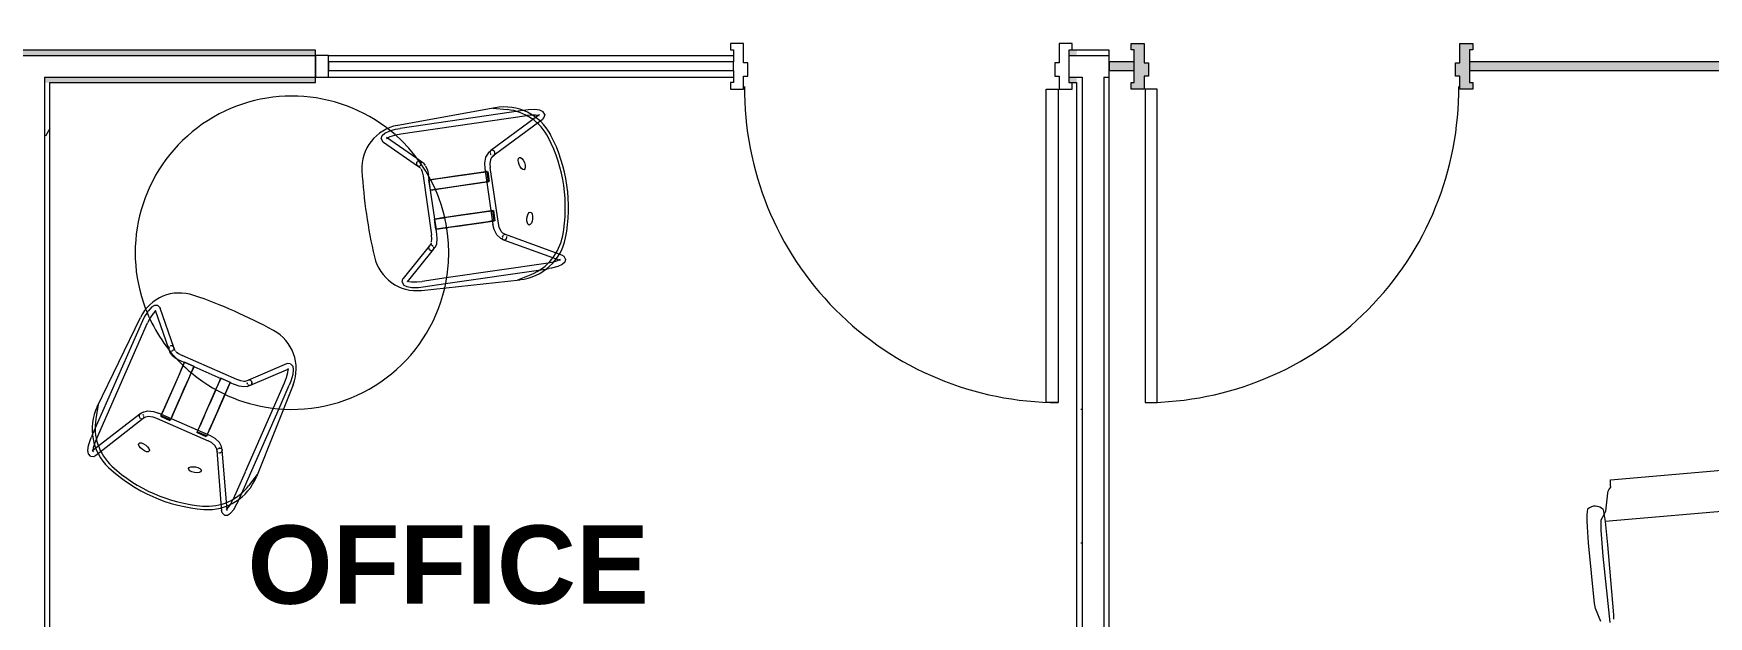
# Model space of a CAD drawing. Header units: inches. Extents: x 6664 to 8129, y 209 to 1287.
# Drawn here: x 7536.7 to 7729, y 337.1 to 404.1 of the extents above; entities that cross this region are included whole.
import ezdxf

# ---------------------------------------------------------------- set-up
doc = ezdxf.new("R2010")
doc.units = ezdxf.units.IN
doc.header["$MEASUREMENT"] = 0
for name, color, linetype, lineweight in [('A-AREA-IDEN', 2, 'Continuous', 9), ('A-DOOR', 31, 'Continuous', 13), ('A-GLAZ-CURT', 52, 'Continuous', 9), ('A-GLAZ-CWMG', 51, 'Continuous', 9), ('A-WALL', 113, 'Continuous', 13), ('A-WALL-PATT', 111, 'Continuous', 13), ('I-FURN', 30, 'Continuous', 9), ('I-WALL', 2, 'Continuous', 9)]:
    doc.layers.add(name, color=color, linetype=linetype, lineweight=lineweight)
doc.styles.add('Swis721 Lt BT_B', font='', dxfattribs={"height": 9})
doc.styles.get('Swis721 Lt BT_B').set_extended_font_data('Swis721 Lt BT', bold=True)
pattern_1 = [(0, (0, 0), (30.72, 7.68), [1.267, -21.773, 1.267, -21.773, -122.88]), (0, (0, 0), (30.72, 7.68), [-46.08, 1.267, -44.813, 1.267, -21.773, -53.76]), (0, (0, 0), (30.72, 7.68), [-115.2, 1.267, -14.093, 1.267, -37.133]), (120, (11.52, 3.84), (-22.011075, 22.7643004), [1.267, -21.773, 1.267, -21.773, -122.88]), (120, (11.52, 3.84), (-22.011075, 22.7643004), [-46.08, 1.267, -44.813, 1.267, -21.773, -53.76]), (120, (11.52, 3.84), (-22.011075, 22.7643004), [-115.2, 1.267, -14.093, 1.267, -37.133]), (240, (15.36, 19.2), (-8.708925, -30.4443004), [1.267, -21.773, 1.267, -21.773, -122.88]), (240, (15.36, 19.2), (-8.708925, -30.4443004), [-46.08, 1.267, -44.813, 1.267, -21.773, -53.76]), (240, (15.36, 19.2), (-8.708925, -30.4443004), [-115.2, 1.267, -14.093, 1.267, -37.133])]

# ---------------------------------------------------------------- blocks, each defined once
blk = doc.blocks.new('Door - Single - Solid Door - wood-8514569-11th FLOOR POWER _ SIGNAL')
at = {"layer": 'A-DOOR'}
h = blk.add_hatch(color=250, dxfattribs=at)
h.paths.add_polyline_path([(-14.13, -2.71), (-14.13, -1.21), (-13.63, -1.21), (-13.63, 0.29), (-14.13, 0.29), (-14.13, 2.54), (-15.63, 2.54), (-15.63, 1.79), (-15.26, 1.79), (-15.26, -1.96), (-15.63, -1.96), (-15.63, -2.71), (-15.26, -2.71)], flags=0)
h.paths.add_polyline_path([(22.12, -2.71), (23.62, -2.71), (23.62, -1.96), (23.24, -1.96), (23.24, 1.79), (23.62, 1.79), (23.62, 2.54), (22.12, 2.54), (22.12, 0.29), (21.62, 0.29), (21.62, -1.21), (22.12, -1.21), (22.12, -1.96)], flags=0)
at = {"layer": 'A-DOOR', "color": 8, "lineweight": 20}
for p, q in [((-15.63, 2.54), (-14.13, 2.54)), ((-15.63, 1.79), (-15.63, 2.54)), ((-14.13, 2.54), (-14.13, 0.29)), ((22.12, 2.54), (23.62, 2.54)), ((22.12, 0.29), (22.12, 2.54)), ((23.62, 2.54), (23.62, 1.79)), ((-15.26, 1.79), (-15.63, 1.79)), ((-15.26, 0.41), (-15.26, 1.79)), ((-14.13, 0.29), (-13.63, 0.29)), ((-13.63, 0.29), (-13.63, -1.21)), ((21.62, 0.29), (22.12, 0.29)), ((21.62, -1.21), (21.62, 0.29)), ((23.24, 1.79), (23.24, 0.41)), ((23.62, 1.79), (23.24, 1.79)), ((-15.26, -1.96), (-15.26, -0.59)), ((-14.13, -1.21), (-14.13, -2.71)), ((-13.63, -1.21), (-14.13, -1.21)), ((22.12, -1.21), (21.62, -1.21)), ((22.12, -2.71), (22.12, -1.21)), ((23.24, -0.59), (23.24, -1.96)), ((-15.63, -1.96), (-15.26, -1.96)), ((-15.63, -2.71), (-15.63, -1.96)), ((-14.13, -2.71), (-15.63, -2.71)), ((-12.63, -2.71), (-14.01, -2.71)), ((-14.01, -2.71), (-14.01, -38.71)), ((-12.63, -38.71), (-12.63, -2.71)), ((23.62, -2.71), (22.12, -2.71)), ((23.24, -1.96), (23.62, -1.96)), ((23.62, -1.96), (23.62, -2.71)), ((-14.01, -38.71), (-12.63, -38.71))]:
    blk.add_line(p, q, dxfattribs=at)
at = {"layer": 'A-DOOR', "lineweight": 9}
blk.add_arc((-14.01, -2.71), 36, 270, 0.5, dxfattribs=at)
blk = doc.blocks.new('F - CONF TABLE _CURVED -8 CHAIRS_ - F - CONF TABLE _CURVED -8 CHAIRS_-7115120-11th FLOOR POWER _ SIGNAL')
at = {"layer": 'I-FURN'}
for p, q in [((-39.32, 41.68), (-21.96, 43.2)), ((-39.65, 40.16), (-39.6, 40.4)), ((-39.6, 40.4), (-39.53, 40.55)), ((-39.53, 40.55), (-39.3, 40.83)), ((-20.51, 38.59), (-39.95, 36.89)), ((-39.87, 38.07), (-39.65, 40.16)), ((-42.01, 37.72), (-41.95, 38.33)), ((-42.01, 36.94), (-42.01, 37.72)), ((-41.98, 36.3), (-42.01, 36.94)), ((-40.42, 37.09), (-40.07, 37.71)), ((-40.42, 35.91), (-40.42, 37.09)), ((-40.16, 38.27), (-40.12, 38.05)), ((-40.12, 38.05), (-39.95, 36.89)), ((-40.07, 37.71), (-39.87, 38.07)), ((-39.95, 36.89), (-39.68, 34.22)), ((-41.87, 34.44), (-41.98, 36.3)), ((-40.16, 32.92), (-40.42, 35.91)), ((-41.16, 27.47), (-41.87, 34.44)), ((-39.38, 25.3), (-40.16, 32.92)), ((-39.68, 34.22), (-38.97, 26.17)), ((-41.05, 26.89), (-41.16, 27.47)), ((-40.43, 25.43), (-41.05, 26.89)), ((-38.97, 26.17), (-38.98, 25.67))]:
    blk.add_line(p, q, dxfattribs=at)
blk.add_arc((-41.09, 37.34), 1.32, 45.065, 130.935, dxfattribs=at)
blk.add_open_spline([(-39.3, 40.83), (-39.31, 40.88), (-39.32, 41.02), (-39.33, 41.2), (-39.33, 41.35), (-39.34, 41.45), (-39.34, 41.54), (-39.33, 41.61), (-39.33, 41.65), (-39.32, 41.67), (-39.32, 41.68)], degree=3, knots=[-1, -1, -1, -1, -0.888889, -0.666667, -0.555556, -0.444444, -0.333333, -0.222222, -0.111111, 0, 0, 0, 0], dxfattribs=at)
blk = doc.blocks.new('MEZ-Round_Top-Davis_Furniture-2 - 36x36x29-R-V42-11th FLOOR POWER _ SIGNAL')
at = {"layer": 'I-FURN'}
for start, end in [(90, 123.6639), (80.5263, 90), (57.7465, 80.5263), (123.6639, 203.6842), (270, 57.7465), (203.7983, 213.1579), (213.1579, 269.2159), (269.2159, 270)]:
    blk.add_arc((0, 0), 18, start, end, dxfattribs=at)
blk = doc.blocks.new('HighTower_Eyes_Guest1 - HighTower_Eyes_Guest-V43-11th FLOOR POWER _ SIGNAL')
at = {"layer": 'I-FURN'}
for p, q in [((-9.07, 8.31), (-9.1, 8.15)), ((-8.9, 8.85), (-9.06, 8.35)), ((-8.44, 8.27), (-8.54, 7.66)), ((-8.32, 8.62), (-8.44, 8.27)), ((-8.38, 8.73), (-8.38, 8.72)), ((-8.38, 8.72), (-5.18, 5.3)), ((-4.67, 5.67), (-7.92, 9.15)), ((7.92, 9.15), (4.67, 5.67)), ((5.12, 5.24), (8.38, 8.72)), ((8.25, 8.72), (8.28, 8.68)), ((8.38, 8.73), (8.38, 8.72)), ((8.9, 8.85), (9.07, 8.31)), ((-9.98, -4.11), (-9.58, 7.25)), ((-9.2, 7.02), (-9.2, -7.23)), ((-8.55, 7.58), (-8.57, 7.02)), ((-8.57, -7.57), (-8.57, 7.02)), ((-8.54, 7.66), (-8.55, 7.58)), ((8.57, 7.02), (8.57, 3.89)), ((9.2, 4.12), (9.2, 7.02)), ((9.58, 7.25), (9.98, -4.11)), ((-5.18, 5.3), (-5.12, 5.24)), ((-5.13, 5.25), (-4.85, 4.95)), ((-4.85, 4.95), (-4.57, 4.77)), ((-4.4, 5.38), (-4.67, 5.67)), ((-4.34, 5.36), (-4.28, 5.32)), ((-4.24, 5.31), (-3.91, 5.24)), ((-3.91, 5.24), (-3.42, 5.2)), ((-3.84, 4.61), (-3.73, 4.6)), ((-3.7, 4.6), (-3.42, 4.58)), ((3.42, 5.2), (-3.42, 5.2)), ((-3.42, 4.58), (-2.86, 4.58)), ((-1.68, 4.61), (-2.86, 4.61)), ((-2.86, 4.61), (-2.86, 4.59)), ((-2.86, 4.6), (-1.68, 4.6)), ((-2.86, 4.58), (-2.86, 4.6)), ((-2.86, 4.23), (-2.86, 4.6)), ((-2.86, 4.59), (-2.86, 4.58)), ((-2.86, 4.58), (-2.86, 4.23)), ((-2.86, 3.53), (-2.86, 4.23)), ((-2.86, 4.23), (-2.86, 3.07)), ((-1.68, 4.59), (-1.68, 4.61)), ((-1.68, 4.6), (-1.68, 4.58)), ((-1.68, 4.6), (-1.68, 3.86)), ((-1.68, 4.58), (-1.68, 4.59)), ((-1.68, 4.58), (1.68, 4.58)), ((-1.68, 3.86), (-1.68, 4.58)), ((-1.68, 3.07), (-1.68, 3.86)), ((-1.68, 3.86), (-1.68, 3.53)), ((1.68, 4.59), (1.68, 4.61)), ((1.68, 4.61), (2.86, 4.61)), ((1.68, 3.53), (1.68, 4.6)), ((1.68, 4.6), (1.68, 4.58)), ((2.86, 4.6), (1.68, 4.6)), ((1.68, 4.58), (1.68, 4.59)), ((1.68, 4.58), (1.68, 3.21)), ((2.86, 4.61), (2.86, 4.59)), ((2.86, 4.58), (2.86, 4.6)), ((2.86, 4.6), (2.86, 3.53)), ((2.86, 4.59), (2.86, 4.58)), ((2.86, 4.58), (3.42, 4.58)), ((2.86, 3.23), (2.86, 4.58)), ((2.86, 4.58), (2.86, 4.58)), ((2.86, 4.58), (2.86, 4.58)), ((3.91, 5.24), (3.42, 5.2)), ((3.98, 4.62), (3.42, 4.58)), ((4.24, 5.31), (3.91, 5.24)), ((4.52, 4.75), (3.98, 4.62)), ((4.4, 5.38), (4.28, 5.32)), ((4.67, 5.67), (4.4, 5.38)), ((4.85, 4.95), (4.52, 4.75)), ((4.85, 4.95), (5.13, 5.25)), ((8.57, 3.89), (8.57, -4.11)), ((9.2, -7.19), (9.2, 4.12)), ((-2.86, 3.21), (-2.86, 3.53)), ((-2.86, -1.43), (-2.86, 3.21)), ((-2.86, 3.07), (-2.86, 1.82)), ((-1.68, 3.53), (-1.68, 3.21)), ((-1.68, 3.21), (-1.68, -1.43)), ((-1.68, 1.82), (-1.68, 3.07)), ((1.68, 3.21), (1.68, 3.53)), ((1.68, -1.43), (1.68, 3.2)), ((1.68, 3.2), (1.68, 3.07)), ((1.68, 3.07), (1.68, 1.82)), ((2.86, 3.53), (2.86, 3.23)), ((2.86, 3.13), (2.86, 3.21)), ((2.86, 3.21), (2.86, 3.13)), ((2.86, 3.07), (2.86, 3.13)), ((2.86, 3.13), (2.86, -1.43)), ((2.86, 1.82), (2.86, 3.07)), ((-2.86, 1.82), (-2.86, 0.75)), ((-2.86, 0.75), (-2.86, -0.38)), ((-1.68, 0.75), (-1.68, 1.82)), ((-1.68, 0.18), (-1.68, 0.75)), ((-1.68, -0.38), (-1.68, 0.18)), ((1.68, 1.82), (1.68, 0.75)), ((1.68, 0.75), (1.68, 0.18)), ((1.68, 0.18), (1.68, -0.38)), ((2.86, 0.75), (2.86, 1.82)), ((2.86, -0.38), (2.86, 0.75)), ((-2.86, -0.38), (-2.86, -1.43)), ((-2.86, -1.55), (-2.86, -1.43)), ((-2.86, -1.45), (-2.86, -1.95)), ((-2.86, -1.66), (-2.86, -1.55)), ((-2.86, -1.76), (-2.86, -1.66)), ((-2.86, -2.04), (-2.86, -1.76)), ((-1.68, -1.43), (-1.68, -0.38)), ((-1.68, -1.43), (-1.68, -1.55)), ((-1.68, -1.95), (-1.68, -1.45)), ((-1.68, -1.55), (-1.68, -1.76)), ((-1.68, -1.76), (-1.68, -2.04)), ((1.68, -0.38), (1.68, -1.43)), ((1.68, -1.76), (1.68, -1.43)), ((1.68, -1.45), (1.68, -1.94)), ((1.68, -2.04), (1.68, -1.76)), ((2.86, -1.42), (2.86, -0.38)), ((2.86, -1.96), (2.86, -1.43)), ((2.86, -1.43), (2.86, -1.76)), ((2.86, -1.76), (2.86, -2.04)), ((-9.97, -3.84), (-9.57, -5.45)), ((-5.18, -2.92), (-8.18, -8.49)), ((-7.71, -8.96), (-4.63, -3.21)), ((-4.92, -2.56), (-5.16, -2.9)), ((-4.65, -3.26), (-4.41, -2.93)), ((3.25, -1.94), (-3.25, -1.94)), ((-3.25, -2.57), (3.25, -2.57)), ((-2.86, -2.04), (-2.86, -2.1)), ((-2.86, -2.1), (-2.86, -2.04)), ((-2.86, -2.17), (-2.86, -2.1)), ((-2.86, -2.12), (-2.86, -2.17)), ((-1.68, -2.12), (-2.86, -2.12)), ((-1.68, -2.22), (-2.86, -2.22)), ((-1.68, -2.04), (-1.68, -2.09)), ((-1.68, -2.09), (-1.68, -2.04)), ((-1.68, -2.1), (-1.68, -2.16)), ((1.68, -2.05), (1.68, -2.1)), ((1.68, -2.1), (1.68, -2.05)), ((1.68, -2.12), (1.68, -2.18)), ((1.68, -2.18), (1.68, -2.12)), ((2.86, -2.12), (1.68, -2.12)), ((2.86, -2.22), (1.68, -2.22)), ((2.86, -2.04), (2.86, -2.1)), ((2.86, -2.1), (2.86, -2.04)), ((2.86, -2.11), (2.86, -2.18)), ((2.86, -2.18), (2.86, -2.12)), ((3.86, -2), (3.25, -1.94)), ((3.68, -2.6), (3.25, -2.57)), ((4.51, -2.22), (3.86, -2)), ((4.41, -2.93), (4.65, -3.26)), ((4.92, -2.56), (4.51, -2.22)), ((4.62, -3.2), (7.71, -8.96)), ((5.16, -2.9), (4.92, -2.56)), ((8.2, -8.54), (5.17, -2.9)), ((9.97, -3.84), (9.57, -5.45)), ((8.57, -4.14), (8.57, -7.57)), ((-9.2, -7.23), (-9.2, -7.57)), ((9.2, -7.57), (9.2, -7.23)), ((-8.47, -9.03), (-8.43, -8.96)), ((-8.2, -8.54), (-8.43, -8.96)), ((-8.33, -8.99), (-8.36, -8.94)), ((-8.3, -9.03), (-8.33, -8.99)), ((-7.88, -9.26), (-7.71, -8.96)), ((7.71, -8.96), (7.88, -9.26)), ((8.43, -8.96), (8.2, -8.54)), ((8.33, -8.99), (8.36, -8.94)), ((8.47, -9.03), (8.43, -8.96))]:
    blk.add_line(p, q, dxfattribs=at)
at = {"layer": 'I-FURN', "flags": 128}
for points in [[(-9.1, 8.15), (-9.18, 7.55), (-9.2, 7.02)], [(-8.32, 9.33), (-8.67, 9.19), (-8.9, 8.85)], [(-8.31, 9.33), (-7.96, 9.19), (-7.92, 9.15)], [(8.31, 9.33), (7.96, 9.19), (7.92, 9.15)], [(8.32, 9.33), (8.67, 9.19), (8.9, 8.85)], [(8.32, 8.62), (8.44, 8.27), (8.54, 7.66), (8.57, 7.02)], [(9.07, 8.31), (9.18, 7.55), (9.2, 7.02)], [(-4.52, 4.75), (-3.98, 4.62), (-3.84, 4.61)], [(-4.92, -2.56), (-4.51, -2.22), (-3.86, -2), (-3.25, -1.94)], [(-4.41, -2.93), (-4.17, -2.75), (-3.68, -2.6), (-3.25, -2.57)], [(4.41, -2.93), (4.17, -2.75), (3.68, -2.6)], [(-8.39, -9.63), (-8.73, -9.49), (-8.95, -9.15), (-9.11, -8.61), (-9.19, -7.87), (-9.2, -7.57)], [(-8.53, -8.22), (-8.56, -7.96), (-8.57, -7.57)], [(8.39, -9.63), (8.73, -9.49), (8.95, -9.15), (9.11, -8.61), (9.19, -7.87), (9.2, -7.57)], [(8.53, -8.22), (8.56, -7.96), (8.57, -7.57)], [(-8.38, -8.88), (-8.48, -8.56), (-8.53, -8.22)], [(-8.39, -9.63), (-8.05, -9.49), (-7.88, -9.26)], [(8.39, -9.63), (8.05, -9.49), (7.88, -9.26)], [(8.38, -8.88), (8.48, -8.56), (8.53, -8.22)]]:
    blk.add_lwpolyline(points, dxfattribs=at)
at = {"layer": 'I-FURN'}
for centre, radius, start, end in [((-4.58, 7.08), 5, 94.6837, 178), ((0, -48.87), 61.14, 85.3163, 94.6837), ((4.58, 7.08), 5, 2, 85.3163), ((-3.98, -4.32), 6, 178, 250.5275), ((-3.75, -4), 6, 194, 251.1082), ((3.75, -4), 6, 288.8918, 346), ((3.98, -4.32), 6, 289.4725, 2), ((0, 6.94), 17.94, 250.5275, 289.4725), ((0, 6.94), 17.94, 250.5275, 289.4725), ((0, 6.94), 17.57, 251.1082, 288.8918)]:
    blk.add_arc(centre, radius, start, end, dxfattribs=at)
for centre, major_axis, ratio, start_param, end_param in [((-4.9, 5.46), (0.227, 0.214), 0.915808, 2.428908, 2.63401), ((-4.9, 5.45), (0.228, 0.213), 0.916448, 2.43874, 2.608271), ((-4.9, 5.45), (0.228, 0.213), 0.916448, 2.084672, 2.346472), ((-4.9, 5.46), (0.227, 0.214), 0.915808, 2.167109, 2.211844), ((-4.9, 5.46), (0.227, 0.214), 0.915808, 2.690708, 2.897234), ((-4.9, 5.46), (0.227, 0.214), 0.915808, 2.963189, 3.214307), ((-4.9, 5.45), (0.228, 0.213), 0.916448, 2.947164, 3.13187), ((-4.9, 5.45), (0.228, 0.213), 0.916448, 3.13187, 3.141593), ((-4.9, 5.45), (0.228, 0.213), 0.916448, 3.141593, 3.33919), ((-4.9, 5.46), (0.227, 0.214), 0.915808, 3.289597, 3.476106), ((-4.9, 5.46), (0.227, 0.214), 0.915808, 1.381711, 1.562638), ((-4.9, 5.45), (0.228, 0.213), 0.916448, 1.386162, 1.561074), ((-4.9, 5.46), (0.227, 0.214), 0.915808, 1.155371, 1.298687), ((-4.9, 5.45), (0.228, 0.213), 0.916448, 1.147282, 1.299274), ((-4.9, 5.45), (0.228, 0.213), 0.916448, 3.684418, 3.861128), ((-4.9, 5.46), (0.227, 0.214), 0.915808, 0.858112, 1.035719), ((-4.9, 5.45), (0.228, 0.213), 0.916448, 0.85768, 1.037475), ((-4.9, 5.46), (0.227, 0.214), 0.915808, 0.596313, 0.772256), ((-4.9, 5.45), (0.228, 0.213), 0.916448, 0.590929, 0.775676), ((-4.9, 5.45), (0.228, 0.213), 0.916448, 4.471424, 4.913765), ((-4.9, 5.46), (0.227, 0.214), 0.915808, 0.191413, 0.334513), ((-4.9, 5.45), (0.228, 0.213), 0.916448, 6.273463, 6.535262), ((-4.9, 5.46), (0.227, 0.214), 0.915808, 0, 0.191413), ((-4.9, 5.46), (0.227, 0.214), 0.915808, 6.0941, 6.283185), ((-4.9, 5.45), (0.228, 0.213), 0.916448, 6.011663, 6.273463), ((-4.9, 5.45), (0.228, 0.213), 0.916448, 4.964466, 5.226265), ((-4.9, 5.46), (0.227, 0.214), 0.915808, 5.046902, 5.278321), ((-4.9, 5.45), (0.228, 0.213), 0.916448, 5.766308, 5.982538), ((-4.9, 5.45), (0.228, 0.213), 0.916448, 5.524019, 5.708881), ((4.9, 5.45), (-0.228, 0.213), 0.916448, 1.05692, 1.808476), ((4.9, 5.45), (-0.228, 0.213), 0.916448, 6.031109, 6.554707), ((4.9, 5.46), (-0.227, 0.214), 0.915808, 6.210471, 6.472271), ((4.9, 5.46), (-0.227, 0.214), 0.915808, 1.236283, 1.433525), ((4.9, 5.46), (-0.227, 0.214), 0.915808, 1.498082, 1.759882), ((4.9, 5.45), (-0.228, 0.213), 0.916448, 5.769309, 5.979921), ((4.9, 5.46), (-0.227, 0.214), 0.915808, 5.775508, 5.948672), ((4.9, 5.45), (-0.228, 0.213), 0.916448, 5.50751, 5.70291), ((4.9, 5.46), (-0.227, 0.214), 0.915808, 5.425073, 5.686873), ((4.9, 5.45), (-0.228, 0.213), 0.916448, 2.177595, 2.364128), ((4.9, 5.45), (-0.228, 0.213), 0.916448, 5.24571, 5.434476), ((4.9, 5.46), (-0.227, 0.214), 0.915808, 5.163274, 5.425073), ((4.9, 5.45), (-0.228, 0.213), 0.916448, 2.440623, 2.627717), ((4.9, 5.46), (-0.227, 0.214), 0.915808, 2.54528, 2.707622), ((4.9, 5.45), (-0.228, 0.213), 0.916448, 4.722112, 4.904368), ((4.9, 5.46), (-0.227, 0.214), 0.915808, 4.720924, 4.901474), ((4.9, 5.46), (-0.227, 0.214), 0.915808, 2.816059, 2.993589), ((4.9, 5.45), (-0.228, 0.213), 0.916448, 2.944098, 3.141593), ((4.9, 5.46), (-0.227, 0.214), 0.915808, 4.456985, 4.639675), ((4.9, 5.45), (-0.228, 0.213), 0.916448, 4.460312, 4.640541), ((4.9, 5.46), (-0.227, 0.214), 0.915808, 3.068879, 3.141593), ((4.9, 5.45), (-0.228, 0.213), 0.916448, 3.141593, 3.151315), ((4.9, 5.45), (-0.228, 0.213), 0.916448, 3.151315, 3.413115), ((4.9, 5.46), (-0.227, 0.214), 0.915808, 3.141593, 3.330678), ((4.9, 5.46), (-0.227, 0.214), 0.915808, 4.192335, 4.377876), ((4.9, 5.45), (-0.228, 0.213), 0.916448, 4.198513, 4.377029), ((4.9, 5.46), (-0.227, 0.214), 0.915808, 3.92624, 4.116076), ((4.9, 5.45), (-0.228, 0.213), 0.916448, 3.936713, 4.113626), ((4.9, 5.46), (-0.227, 0.214), 0.915808, 3.654412, 3.854277), ((4.9, 5.45), (-0.228, 0.213), 0.916448, 3.674914, 3.850093), ((-4.9, -3.07), (-0.275, 0.148), 0.846149, 5.878386, 7.896139), ((-4.91, -3.08), (-0.255, 0.181), 0.826969, 0.26926, 0.531059), ((-4.91, -3.08), (-0.255, 0.181), 0.826969, 0.531059, 0.792858), ((-4.91, -3.08), (-0.255, 0.181), 0.826969, 6.096142, 6.290646), ((-4.91, -3.08), (-0.255, 0.181), 0.826969, 5.525085, 5.754636), ((-4.9, -3.07), (-0.275, 0.148), 0.846149, 1.612953, 1.874753), ((-4.9, -3.07), (-0.275, 0.148), 0.846149, 2.136552, 2.294271), ((-4.91, -3.08), (-0.255, 0.181), 0.826969, 4.719849, 4.91726), ((-4.9, -3.07), (-0.275, 0.148), 0.846149, 4.492747, 4.754546), ((-4.9, -3.07), (-0.275, 0.148), 0.846149, 2.398351, 2.575143), ((-4.9, -3.07), (-0.275, 0.148), 0.846149, 2.660151, 2.896492), ((-4.9, -3.07), (-0.275, 0.148), 0.846149, 4.076075, 4.230947), ((-4.9, -3.07), (-0.275, 0.148), 0.846149, 2.92195, 3.141593), ((-4.91, -3.08), (-0.255, 0.181), 0.826969, 3.141593, 3.382773), ((-4.9, -3.07), (-0.275, 0.148), 0.846149, 3.141593, 3.18375), ((-4.91, -3.08), (-0.255, 0.181), 0.826969, 3.737682, 3.917238), ((4.9, -3.05), (0.275, 0.148), 0.846149, 2.575837, 2.796189), ((4.9, -3.05), (0.275, 0.148), 0.846149, 2.92445, 3.099436), ((4.9, -3.05), (0.275, 0.148), 0.846149, 2.052238, 2.314038), ((4.9, -3.05), (0.275, 0.148), 0.846149, 3.099436, 3.361235), ((4.91, -3.08), (0.255, 0.181), 0.826969, 2.900413, 3.141593), ((4.91, -3.08), (0.255, 0.181), 0.826969, 1.825135, 1.996712), ((4.9, -3.05), (0.275, 0.148), 0.846149, 3.426403, 3.623034), ((4.9, -3.05), (0.275, 0.148), 0.846149, 1.287619, 1.78679), ((4.91, -3.08), (0.255, 0.181), 0.826969, 1.301537, 1.534958), ((4.91, -3.08), (0.255, 0.181), 0.826969, 1.039737, 1.201154), ((4.9, -3.05), (0.275, 0.148), 0.846149, 4.251883, 5.45563), ((4.9, -3.05), (0.275, 0.148), 0.846149, 0.743241, 0.922887), ((4.9, -3.05), (0.275, 0.148), 0.846149, 6.241028, 6.717117), ((4.91, -3.08), (0.255, 0.181), 0.826969, 0, 0.254339), ((4.91, -3.08), (0.255, 0.181), 0.826969, 6.275725, 6.283185), ((4.9, -3.05), (0.275, 0.148), 0.846149, 5.45563, 6.241028), ((4.91, -3.08), (0.255, 0.181), 0.826969, 5.752126, 5.944891)]:
    blk.add_ellipse(centre, major_axis=major_axis, ratio=ratio, start_param=start_param, end_param=end_param, dxfattribs=at)
for centre, major_axis in [((-3.19, -6.22), (-0.731, 0.169)), ((3.19, -6.22), (0.731, 0.169))]:
    blk.add_ellipse(centre, major_axis=major_axis, ratio=0.429347, dxfattribs=at)
blk = doc.blocks.new('HighTower_Eyes_Guest1 - HighTower_Eyes_Guest-8514947-11th FLOOR POWER _ SIGNAL')
at = {"layer": 'I-FURN'}
for p, q in [((-8.47, 9.03), (-8.43, 8.96)), ((-8.43, 8.96), (-8.2, 8.54)), ((-8.33, 8.99), (-8.36, 8.94)), ((-8.18, 8.49), (-5.18, 2.92)), ((-7.71, 8.96), (-7.88, 9.26)), ((-4.63, 3.21), (-7.71, 8.96)), ((7.71, 8.96), (4.62, 3.2)), ((5.17, 2.9), (8.2, 8.54)), ((7.88, 9.26), (7.71, 8.96)), ((8.2, 8.54), (8.43, 8.96)), ((8.33, 8.99), (8.36, 8.94)), ((8.47, 9.03), (8.43, 8.96)), ((-9.2, 7.57), (-9.2, 7.23)), ((-9.2, 7.23), (-9.2, -7.02)), ((-8.57, -7.02), (-8.57, 7.57)), ((8.57, 7.57), (8.57, -4.25)), ((9.2, 7.23), (9.2, 7.57)), ((9.2, -4.43), (9.2, 7.19)), ((-9.98, 4.11), (-9.58, -7.25)), ((-9.97, 3.84), (-9.57, 5.45)), ((9.97, 3.84), (9.57, 5.45)), ((9.58, -7.25), (9.98, 4.11)), ((-5.16, 2.9), (-4.92, 2.56)), ((-4.92, 2.56), (-4.51, 2.22)), ((-4.41, 2.93), (-4.65, 3.26)), ((3.25, 2.57), (-3.25, 2.57)), ((-3.25, 1.94), (3.25, 1.94)), ((-2.86, 2.22), (-1.68, 2.22)), ((-2.86, 2.1), (-2.86, 2.17)), ((-2.86, 2.17), (-2.86, 2.12)), ((-2.86, 2.12), (-1.68, 2.12)), ((-2.86, 2.04), (-2.86, 2.1)), ((-2.86, 2.1), (-2.86, 2.04)), ((-2.86, 1.99), (-2.86, 2.03)), ((-2.86, 2.03), (-2.86, 1.99)), ((-2.86, 1.76), (-2.86, 1.96)), ((-2.86, 1.95), (-2.86, 0.38)), ((-1.68, 2.16), (-1.68, 2.1)), ((-1.68, 2.04), (-1.68, 2.09)), ((-1.68, 2.09), (-1.68, 2.04)), ((-1.68, 1.96), (-1.68, 1.76)), ((-1.68, 0.38), (-1.68, 1.95)), ((1.68, 2.22), (2.86, 2.22)), ((1.68, 2.12), (1.68, 2.18)), ((1.68, 2.18), (1.68, 2.12)), ((1.68, 2.12), (2.86, 2.12)), ((1.68, 2.05), (1.68, 2.1)), ((1.68, 2.1), (1.68, 2.05)), ((1.68, 1.76), (1.68, 1.96)), ((1.68, 1.96), (1.68, 0.38)), ((2.86, 2.12), (2.86, 2.18)), ((2.86, 2.18), (2.86, 2.11)), ((2.86, 2.08), (2.86, 2.12)), ((2.86, 1.99), (2.86, 2.04)), ((2.86, 2.04), (2.86, 1.99)), ((2.86, 0.38), (2.86, 1.96)), ((2.86, 1.96), (2.86, 1.76)), ((3.68, 2.6), (3.25, 2.57)), ((4.65, 3.26), (4.41, 2.93)), ((4.92, 2.56), (5.16, 2.9)), ((-2.86, 1.43), (-2.86, 1.76)), ((-2.86, -3.21), (-2.86, 1.43)), ((-2.86, 0.38), (-2.86, -0.75)), ((-1.68, 1.76), (-1.68, 1.43)), ((-1.68, 1.43), (-1.68, -3.21)), ((-1.68, -0.75), (-1.68, 0.38)), ((1.68, 1.43), (1.68, 1.76)), ((1.68, -3.21), (1.68, 1.43)), ((1.68, 0.38), (1.68, -0.75)), ((2.86, 1.76), (2.86, 1.43)), ((2.86, 1.43), (2.86, -3.21)), ((2.86, -0.75), (2.86, 0.38)), ((-2.86, -0.75), (-2.86, -1.82)), ((-2.86, -1.82), (-2.86, -3.07)), ((-1.68, -1.82), (-1.68, -0.75)), ((-1.68, -3.07), (-1.68, -1.82)), ((1.68, -0.75), (1.68, -1.82)), ((1.68, -1.82), (1.68, -3.07)), ((2.86, -1.82), (2.86, -0.75)), ((2.86, -3.07), (2.86, -1.82)), ((-2.86, -3.07), (-2.86, -4.45)), ((-2.86, -3.53), (-2.86, -3.21)), ((-2.86, -4.45), (-2.86, -3.53)), ((-1.68, -4.04), (-1.68, -3.07)), ((-1.68, -3.21), (-1.68, -3.53)), ((-1.68, -3.53), (-1.68, -4.04)), ((1.68, -3.07), (1.68, -3.46)), ((1.68, -3.46), (1.68, -3.21)), ((1.68, -3.46), (1.68, -4.58)), ((1.68, -3.53), (1.68, -3.46)), ((1.68, -4.6), (1.68, -3.53)), ((2.86, -3.37), (2.86, -3.07)), ((2.86, -3.21), (2.86, -3.37)), ((2.86, -3.41), (2.86, -3.5)), ((2.86, -3.5), (2.86, -3.41)), ((2.86, -3.53), (2.86, -4.6)), ((2.86, -4.58), (2.86, -3.53)), ((-5.49, -5.63), (-8.38, -8.72)), ((-7.92, -9.15), (-4.67, -5.67)), ((-5.12, -5.24), (-5.49, -5.63)), ((-4.85, -4.95), (-5.13, -5.25)), ((-4.85, -4.95), (-4.57, -4.77)), ((-4.67, -5.67), (-4.4, -5.38)), ((-4.34, -5.36), (-4.28, -5.32)), ((-3.19, -4.58), (-3.42, -4.58)), ((-3.42, -5.2), (3.42, -5.2)), ((-2.86, -4.58), (-3.19, -4.58)), ((-2.86, -4.45), (-2.86, -4.58)), ((-2.86, -4.6), (-2.86, -4.45)), ((-2.86, -4.58), (-2.86, -4.59)), ((-2.86, -4.6), (-2.86, -4.58)), ((-2.86, -4.59), (-2.86, -4.61)), ((-1.68, -4.6), (-2.86, -4.6)), ((-2.86, -4.61), (-1.68, -4.61)), ((-1.68, -4.06), (-1.68, -4.6)), ((-1.68, -4.58), (-1.68, -4.06)), ((1.68, -4.58), (-1.68, -4.58)), ((-1.68, -4.59), (-1.68, -4.58)), ((-1.68, -4.58), (-1.68, -4.6)), ((-1.68, -4.61), (-1.68, -4.59)), ((1.68, -4.59), (1.68, -4.58)), ((1.68, -4.58), (1.68, -4.6)), ((1.68, -4.61), (1.68, -4.59)), ((1.68, -4.6), (2.86, -4.6)), ((2.01, -4.61), (1.68, -4.61)), ((2.86, -4.61), (2.03, -4.61)), ((3.42, -4.58), (2.86, -4.58)), ((2.86, -4.58), (2.86, -4.58)), ((2.86, -4.58), (2.86, -4.59)), ((2.86, -4.6), (2.86, -4.58)), ((2.86, -4.58), (2.86, -4.58)), ((2.86, -4.59), (2.86, -4.61)), ((3.98, -4.62), (3.42, -4.58)), ((3.91, -5.24), (3.42, -5.2)), ((4.24, -5.31), (3.91, -5.24)), ((4.52, -4.75), (3.98, -4.62)), ((4.4, -5.38), (4.28, -5.32)), ((4.4, -5.38), (4.67, -5.67)), ((4.85, -4.95), (4.52, -4.75)), ((4.67, -5.67), (7.92, -9.15)), ((5.13, -5.25), (4.85, -4.95)), ((8.38, -8.72), (5.12, -5.24)), ((8.57, -4.25), (8.57, -7.02)), ((9.2, -7.02), (9.2, -4.43)), ((8.44, -8.27), (8.54, -7.66)), ((8.54, -7.66), (8.57, -7.02)), ((-9.07, -8.31), (-9.09, -8.22)), ((-8.9, -8.85), (-9.07, -8.31)), ((-8.38, -8.73), (-8.38, -8.72)), ((-8.32, -9.33), (-7.96, -9.19)), ((-8.25, -8.73), (-8.26, -8.71)), ((-7.96, -9.19), (-7.92, -9.15)), ((8.25, -8.72), (8.28, -8.68)), ((8.34, -8.55), (8.44, -8.27)), ((8.38, -8.73), (8.38, -8.72))]:
    blk.add_line(p, q, dxfattribs=at)
at = {"layer": 'I-FURN', "flags": 128}
for points in [[(-8.39, 9.63), (-8.73, 9.49), (-8.95, 9.15), (-9.11, 8.61), (-9.19, 7.87), (-9.2, 7.57)], [(-8.39, 9.63), (-8.05, 9.49), (-7.88, 9.26)], [(8.39, 9.63), (8.05, 9.49), (7.88, 9.26)], [(8.39, 9.63), (8.73, 9.49), (8.95, 9.15), (9.11, 8.61), (9.19, 7.87), (9.2, 7.57)], [(-8.53, 8.22), (-8.56, 7.96), (-8.57, 7.57)], [(-8.38, 8.88), (-8.48, 8.56), (-8.53, 8.22)], [(8.38, 8.88), (8.48, 8.56), (8.53, 8.22)], [(8.53, 8.22), (8.56, 7.96), (8.57, 7.57)], [(-4.51, 2.22), (-3.86, 2), (-3.25, 1.94)], [(-4.41, 2.93), (-4.17, 2.75), (-3.68, 2.6), (-3.25, 2.57)], [(4.92, 2.56), (4.51, 2.22), (3.86, 2), (3.25, 1.94)], [(4.41, 2.93), (4.17, 2.75), (3.68, 2.6)], [(-4.52, -4.75), (-3.98, -4.62), (-3.42, -4.58)], [(-4.24, -5.31), (-3.91, -5.24), (-3.42, -5.2)], [(-9.09, -8.22), (-9.18, -7.55), (-9.2, -7.02)], [(-8.53, -7.75), (-8.54, -7.66), (-8.57, -7.02)], [(8.9, -8.85), (9.07, -8.31), (9.18, -7.55), (9.2, -7.02)], [(-8.32, -9.33), (-8.67, -9.19), (-8.9, -8.85)], [(-8.32, -8.62), (-8.44, -8.27), (-8.53, -7.75)], [(8.31, -9.33), (7.96, -9.19), (7.92, -9.15)], [(8.32, -9.33), (8.67, -9.19), (8.9, -8.85)]]:
    blk.add_lwpolyline(points, dxfattribs=at)
at = {"layer": 'I-FURN'}
for centre, radius, start, end in [((-3.98, 4.32), 6, 109.4725, 182), ((-3.75, 4), 6, 108.8918, 166), ((0, -6.94), 17.94, 70.5275, 109.4725), ((0, -6.94), 17.94, 70.5275, 109.4725), ((0, -6.94), 17.57, 71.1082, 108.8918), ((3.75, 4), 6, 14, 71.1082), ((3.98, 4.32), 6, 358, 70.5275), ((-4.58, -7.08), 5, 182, 265.3163), ((4.58, -7.08), 5, 274.6837, 358), ((0, 48.87), 61.14, 265.3163, 274.6837)]:
    blk.add_arc(centre, radius, start, end, dxfattribs=at)
for centre, major_axis in [((-3.19, 6.22), (0.731, 0.169)), ((3.19, 6.22), (-0.731, 0.169))]:
    blk.add_ellipse(centre, major_axis=major_axis, ratio=0.429347, dxfattribs=at)
for centre, major_axis, ratio, start_param, end_param in [((-4.9, 3.07), (0.275, 0.148), 0.846149, 2.575837, 2.837636), ((-4.9, 3.07), (0.275, 0.148), 0.846149, 2.314038, 2.575837), ((-4.91, 3.08), (0.255, 0.181), 0.826969, 2.348734, 2.610534), ((-4.91, 3.08), (0.255, 0.181), 0.826969, 2.610534, 2.872333), ((-4.9, 3.07), (0.275, 0.148), 0.846149, 2.837636, 3.099436), ((-4.9, 3.07), (0.275, 0.148), 0.846149, 1.528639, 2.314038), ((-4.9, 3.07), (0.275, 0.148), 0.846149, 3.099436, 3.141593), ((-4.9, 3.07), (0.275, 0.148), 0.846149, 3.141593, 3.361235), ((-4.91, 3.08), (0.255, 0.181), 0.826969, 3.134132, 3.141593), ((-4.91, 3.08), (0.255, 0.181), 0.826969, 1.825135, 1.845685), ((-4.91, 3.08), (0.255, 0.181), 0.826969, 3.670142, 3.899693), ((-4.9, 3.07), (0.275, 0.148), 0.846149, 1.107926, 1.528639), ((-4.91, 3.08), (0.255, 0.181), 0.826969, 4.18133, 4.342747), ((-4.9, 3.07), (0.275, 0.148), 0.846149, 0.834036, 1.005041), ((-4.91, 3.08), (0.255, 0.181), 0.826969, 4.507518, 4.704929), ((-4.9, 3.07), (0.275, 0.148), 0.846149, 0.550687, 0.743241), ((-4.9, 3.07), (0.275, 0.148), 0.846149, 4.670232, 4.932031), ((-4.9, 3.07), (0.275, 0.148), 0.846149, 0.245101, 0.481442), ((-4.9, 3.07), (0.275, 0.148), 0.846149, 0, 0.219642), ((-4.91, 3.08), (0.255, 0.181), 0.826969, 6.042005, 6.283185), ((-4.9, 3.07), (0.275, 0.148), 0.846149, 6.064404, 6.283185), ((-4.91, 3.08), (0.255, 0.181), 0.826969, 5.869871, 6.013926), ((-4.91, 3.08), (0.255, 0.181), 0.826969, 5.50754, 5.687096), ((-4.91, 3.08), (0.255, 0.181), 0.826969, 5.752126, 5.869871), ((-4.9, 3.07), (0.275, 0.148), 0.846149, 5.979229, 6.064404), ((4.9, 3.05), (-0.275, 0.148), 0.846149, 0.345403, 0.565756), ((4.9, 3.05), (-0.275, 0.148), 0.846149, 0.042157, 0.217142), ((4.91, 3.08), (-0.255, 0.181), 0.826969, 0, 0.24118), ((4.9, 3.05), (-0.275, 0.148), 0.846149, 6.063543, 6.325342), ((4.9, 3.05), (-0.275, 0.148), 0.846149, 0.827555, 1.089355), ((4.9, 3.05), (-0.275, 0.148), 0.846149, 1.354803, 1.853974), ((4.91, 3.08), (-0.255, 0.181), 0.826969, 1.606635, 1.840056), ((4.9, 3.05), (-0.275, 0.148), 0.846149, 4.754546, 5.278145), ((4.91, 3.08), (-0.255, 0.181), 0.826969, 1.940439, 2.101855), ((4.9, 3.05), (-0.275, 0.148), 0.846149, 2.218705, 2.398351), ((4.9, 3.05), (-0.275, 0.148), 0.846149, 4.492747, 4.754546), ((4.9, 3.05), (-0.275, 0.148), 0.846149, 4.230947, 4.492747), ((4.91, 3.08), (-0.255, 0.181), 0.826969, 2.887254, 3.141593), ((4.9, 3.05), (-0.275, 0.148), 0.846149, 3.969148, 4.230947), ((4.9, 3.05), (-0.275, 0.148), 0.846149, 2.92195, 3.141593), ((4.91, 3.08), (-0.255, 0.181), 0.826969, 3.141593, 3.149053), ((4.9, 3.05), (-0.275, 0.148), 0.846149, 3.707348, 3.969148), ((4.9, 3.05), (-0.275, 0.148), 0.846149, 3.141593, 3.18375), ((4.9, 3.05), (-0.275, 0.148), 0.846149, 3.18375, 3.445549), ((4.91, 3.08), (-0.255, 0.181), 0.826969, 3.769872, 3.934451), ((4.9, 3.05), (-0.275, 0.148), 0.846149, 3.445549, 3.707348), ((4.91, 3.08), (-0.255, 0.181), 0.826969, 3.479073, 3.672652), ((-4.9, -5.46), (-0.227, 0.214), 0.915808, 0.508815, 0.712684), ((-4.9, -5.45), (-0.228, 0.213), 0.916448, 0.533321, 0.702853), ((-4.9, -5.46), (-0.227, 0.214), 0.915808, 0.784647, 0.974484), ((-4.9, -5.45), (-0.228, 0.213), 0.916448, 0.009723, 0.444268), ((-4.9, -5.46), (-0.227, 0.214), 0.915808, 0.243275, 0.450885), ((-4.9, -5.45), (-0.228, 0.213), 0.916448, 0.796531, 0.965985), ((-4.9, -5.46), (-0.227, 0.214), 0.915808, 1.050468, 1.236283), ((-4.9, -5.46), (-0.227, 0.214), 0.915808, 0, 0.189085), ((-4.9, -5.46), (-0.227, 0.214), 0.915808, 6.210471, 6.283185), ((-4.9, -5.45), (-0.228, 0.213), 0.916448, 0, 0.009723), ((-4.9, -5.46), (-0.227, 0.214), 0.915808, 1.498082, 1.759882), ((-4.9, -5.45), (-0.228, 0.213), 0.916448, 1.580519, 1.75543), ((-4.9, -5.46), (-0.227, 0.214), 0.915808, 1.842905, 2.021681), ((-4.9, -5.45), (-0.228, 0.213), 0.916448, 1.842318, 2.019215), ((-4.9, -5.45), (-0.228, 0.213), 0.916448, 5.56365, 5.74036), ((-4.9, -5.45), (-0.228, 0.213), 0.916448, 2.104118, 2.283912), ((-4.9, -5.46), (-0.227, 0.214), 0.915808, 2.105874, 2.283481), ((-4.9, -5.45), (-0.228, 0.213), 0.916448, 5.320724, 5.50751), ((-4.9, -5.46), (-0.227, 0.214), 0.915808, 2.369337, 2.54528), ((-4.9, -5.45), (-0.228, 0.213), 0.916448, 2.365917, 2.550664), ((-4.9, -5.46), (-0.227, 0.214), 0.915808, 2.54528, 2.807079), ((-4.9, -5.45), (-0.228, 0.213), 0.916448, 2.627717, 2.823607), ((-4.9, -5.45), (-0.228, 0.213), 0.916448, 4.198513, 4.953354), ((-4.9, -5.45), (-0.228, 0.213), 0.916448, 2.889516, 3.151315), ((-4.9, -5.46), (-0.227, 0.214), 0.915808, 4.166021, 4.639675), ((-4.9, -5.46), (-0.227, 0.214), 0.915808, 3.068879, 3.141593), ((-4.9, -5.45), (-0.228, 0.213), 0.916448, 3.151315, 3.413115), ((-4.9, -5.46), (-0.227, 0.214), 0.915808, 3.141593, 3.330678), ((-4.9, -5.45), (-0.228, 0.213), 0.916448, 3.44224, 3.65847), ((-4.9, -5.45), (-0.228, 0.213), 0.916448, 3.715896, 3.900759), ((4.9, -5.45), (0.228, 0.213), 0.916448, 2.157878, 2.30374), ((4.9, -5.45), (0.228, 0.213), 0.916448, 1.333117, 2.084672), ((4.9, -5.45), (0.228, 0.213), 0.916448, 2.870071, 3.393669), ((4.9, -5.46), (0.227, 0.214), 0.915808, 1.708067, 1.90531), ((4.9, -5.46), (0.227, 0.214), 0.915808, 2.952507, 3.141593), ((4.9, -5.46), (0.227, 0.214), 0.915808, 3.141593, 3.214307), ((4.9, -5.46), (0.227, 0.214), 0.915808, 1.381711, 1.64351), ((4.9, -5.45), (0.228, 0.213), 0.916448, 3.444857, 3.655469), ((4.9, -5.46), (0.227, 0.214), 0.915808, 3.476106, 3.64927), ((4.9, -5.45), (0.228, 0.213), 0.916448, 3.721868, 3.917268), ((4.9, -5.46), (0.227, 0.214), 0.915808, 3.737905, 3.91334), ((4.9, -5.45), (0.228, 0.213), 0.916448, 0.777465, 0.963998), ((4.9, -5.45), (0.228, 0.213), 0.916448, 3.990302, 4.179068), ((4.9, -5.46), (0.227, 0.214), 0.915808, 3.999705, 4.176851), ((4.9, -5.45), (0.228, 0.213), 0.916448, 0.513876, 0.700969), ((4.9, -5.45), (0.228, 0.213), 0.916448, 4.255966, 4.440867), ((4.9, -5.46), (0.227, 0.214), 0.915808, 0.433971, 0.596313), ((4.9, -5.46), (0.227, 0.214), 0.915808, 4.261504, 4.44028), ((4.9, -5.46), (0.227, 0.214), 0.915808, 0.148004, 0.325533), ((4.9, -5.46), (0.227, 0.214), 0.915808, 4.527752, 4.785103), ((4.9, -5.45), (0.228, 0.213), 0.916448, 0, 0.197494), ((4.9, -5.46), (0.227, 0.214), 0.915808, 0, 0.072714), ((4.9, -5.45), (0.228, 0.213), 0.916448, 4.784237, 4.964466), ((4.9, -5.46), (0.227, 0.214), 0.915808, 4.785103, 4.967793), ((4.9, -5.45), (0.228, 0.213), 0.916448, 6.273463, 6.283185), ((4.9, -5.45), (0.228, 0.213), 0.916448, 5.831055, 6.273463), ((4.9, -5.46), (0.227, 0.214), 0.915808, 6.0941, 6.283185), ((4.9, -5.46), (0.227, 0.214), 0.915808, 5.046902, 5.232443), ((4.9, -5.45), (0.228, 0.213), 0.916448, 5.047749, 5.226265), ((4.9, -5.46), (0.227, 0.214), 0.915808, 5.832301, 6.039222), ((4.9, -5.46), (0.227, 0.214), 0.915808, 5.570501, 5.771294), ((4.9, -5.45), (0.228, 0.213), 0.916448, 5.567762, 5.749864), ((4.9, -5.45), (0.228, 0.213), 0.916448, 5.304591, 5.488065), ((4.9, -5.46), (0.227, 0.214), 0.915808, 5.308702, 5.498326)]:
    blk.add_ellipse(centre, major_axis=major_axis, ratio=ratio, start_param=start_param, end_param=end_param, dxfattribs=at)
blk = doc.blocks.new('Door - Single - Solid Door - wood-8514988-11th FLOOR POWER _ SIGNAL')
at = {"layer": 'A-DOOR'}
for p, q in [((-14.01, 38.71), (-12.63, 38.71)), ((-14.01, 2.71), (-14.01, 38.71)), ((-12.63, 38.71), (-12.63, 2.71)), ((-12.63, 2.71), (-14.01, 2.71))]:
    blk.add_line(p, q, dxfattribs=at)
at = {"layer": 'A-DOOR', "lineweight": 9}
for p, q in [((-15.63, 2.71), (-15.63, 1.96)), ((-14.13, 2.71), (-15.63, 2.71)), ((-14.13, 1.21), (-14.13, 2.71)), ((23.62, 2.71), (22.12, 2.71)), ((22.12, 2.71), (22.12, 1.21)), ((23.24, 0.59), (23.24, 1.96)), ((23.24, 1.96), (23.62, 1.96)), ((23.62, 1.96), (23.62, 2.71)), ((-13.63, 1.21), (-14.13, 1.21)), ((-13.63, -0.29), (-13.63, 1.21)), ((22.12, 1.21), (21.62, 1.21)), ((21.62, 1.21), (21.62, -0.29)), ((-15.63, -1.79), (-15.63, -2.54)), ((-14.13, -2.54), (-14.13, -0.29)), ((-14.13, -0.29), (-13.63, -0.29)), ((21.62, -0.29), (22.12, -0.29)), ((22.12, -0.29), (22.12, -2.54)), ((23.24, -1.79), (23.24, -0.41)), ((23.62, -1.79), (23.24, -1.79)), ((23.62, -2.54), (23.62, -1.79)), ((-15.63, -2.54), (-14.13, -2.54)), ((22.12, -2.54), (23.62, -2.54))]:
    blk.add_line(p, q, dxfattribs=at)
blk.add_arc((-14.01, 2.71), 36, 359.5, 90, dxfattribs=at)
blk = doc.blocks.new('System Panel - Glazed-8515448-11th FLOOR POWER _ SIGNAL')
at = {"layer": 'A-GLAZ-CURT', "lineweight": 13}
for p, q in [((23.25, 0.5), (-23.25, 0.5)), ((-23.25, 0.5), (-23.25, -0.5)), ((23.25, -0.5), (23.25, 0.5)), ((-23.25, -0.5), (23.25, -0.5))]:
    blk.add_line(p, q, dxfattribs=at)
blk = doc.blocks.new('System Panel - Glazed-8489580-11th FLOOR POWER _ SIGNAL')
at = {"layer": 'A-GLAZ-CURT'}
h = blk.add_hatch(color=7, dxfattribs=at)
h.paths.add_polyline_path([(-36.6, -0.5), (108.87, -0.5), (108.87, 0.5), (-67.5, 0.5), (-67.5, -0.5)], flags=0)
h.paths.add_polyline_path([(-106, -0.5), (-106, 0.5), (-108.87, 0.5), (-108.87, -0.5)], flags=0)
at = {"layer": 'A-GLAZ-CURT', "color": 8, "lineweight": 20}
for p, q in [((-106, 0.5), (-108.87, 0.5)), ((-108.87, 0.5), (-108.87, -0.5)), ((-106, -0.5), (-106, 0.5)), ((108.87, 0.5), (-67.5, 0.5)), ((-67.5, 0.5), (-67.5, -0.5)), ((-108.87, -0.5), (-106, -0.5)), ((-67.5, -0.5), (108.87, -0.5))]:
    blk.add_line(p, q, dxfattribs=at)
blk = doc.blocks.new('Rectangular Mullion - 1_5_ x 2_5_ rectangular-8515449-11th FLOOR POWER _ SIGNAL')
at = {"layer": 'A-GLAZ-CWMG', "lineweight": 20}
for p, q in [((-1.5, 1.25), (0, 1.25)), ((-1.5, -1.25), (-1.5, 1.25)), ((0, 1.25), (0, -1.25)), ((0, -1.25), (-1.5, -1.25))]:
    blk.add_line(p, q, dxfattribs=at)
blk = doc.blocks.new('Rectangular Mullion - 1_5_ x 2_5_ rectangular-8515447-11th FLOOR POWER _ SIGNAL')
at = {"layer": 'A-GLAZ-CWMG'}
for p, q in [((7570.61, 401.61), (7617.11, 401.61)), ((7570.61, 399.11), (7617.11, 399.11))]:
    blk.add_line(p, q, dxfattribs=at)

msp = doc.modelspace()

# ---------------------------------------------------------------- hatches: boundary and pattern name
at = {"layer": 'A-WALL-PATT', "lineweight": 9}
h = msp.add_hatch(dxfattribs=at)
h.set_pattern_fill('FP_1', color=256, style=0, pattern_type=2)
h.set_pattern_definition(pattern_1)
h.paths.add_polyline_path([(7655.61, 401.61), (7656.49, 401.65), (7656.49, 402.23), (7655.61, 402.23)], flags=0)
h.paths.add_polyline_path([(7519.29, 401.61), (7569.11, 401.61), (7569.11, 402.23), (7509.7, 402.23), (7509.7, 401.61)], flags=0)
h.paths.add_polyline_path([(7423.2, 401.61), (7423.2, 402.23), (7413.7, 402.23), (7413.7, 401.61), (7420.62, 401.61)], flags=0)
h.paths.add_polyline_path([(7268.86, 401.61), (7327.2, 401.63), (7327.2, 402.23), (7268.86, 402.23)], flags=0)
h.paths.add_polyline_path([(7179.5, 401.61), (7182.36, 401.61), (7182.36, 402.23), (7172.86, 402.23), (7172.86, 401.61), (7179.48, 401.61)], flags=0)
h.paths.add_polyline_path([(7070.82, 401.61), (7086.36, 401.63), (7086.36, 402.23), (7031.24, 402.23), (7031.24, 401.61), (7060.24, 401.61)], flags=0)
h.paths.add_polyline_path([(6944.74, 401.61), (6944.74, 402.23), (6935.24, 402.23), (6935.24, 401.61), (6941.88, 401.61)], flags=0)
h.paths.add_polyline_path([(6876.77, 401.61), (6876.86, 401.61), (6876.83, 402.23), (6876.21, 402.23), (6876.21, 401.61)], flags=0)
h.paths.add_polyline_path([(6896.36, 401.61), (6896.74, 401.61), (6896.74, 402.23), (6896.36, 402.23), (6896.36, 401.98)], flags=0)
h = msp.add_hatch(dxfattribs=at)
h.set_pattern_fill('FP_1', color=256, style=0, pattern_type=2)
h.set_pattern_definition(pattern_1)
h.paths.add_polyline_path([(7655.99, 398.48), (7656.49, 398.48), (7656.49, 399.11), (7655.61, 399.11), (7655.61, 398.48)], flags=0)
h.paths.add_polyline_path([(7522.34, 398.48), (7535.5, 398.48), (7535.5, 399.11), (7509.7, 399.11), (7509.7, 398.48), (7520.01, 398.48)], flags=0)
h.paths.add_polyline_path([(7420.62, 398.48), (7423.2, 398.48), (7423.2, 399.11), (7419.7, 399.11), (7419.7, 398.48), (7420.33, 398.48)], flags=0)
h.paths.add_polyline_path([(7569.03, 398.48), (7569.11, 398.48), (7569.11, 399.11), (7538, 399.11), (7538, 398.48), (7561.6, 398.48)], flags=0)
h.paths.add_polyline_path([(7413.7, 398.48), (7417.2, 398.48), (7417.2, 399.11), (7413.7, 399.11)], flags=0)
h.paths.add_polyline_path([(7316.65, 398.48), (7327.2, 398.48), (7327.2, 399.11), (7298.86, 399.11), (7298.86, 398.48), (7299.48, 398.48)], flags=0)
h.paths.add_polyline_path([(7296.36, 398.48), (7296.36, 399.11), (7268.86, 399.11), (7268.86, 398.48), (7295.73, 398.48)], flags=0)
h.paths.add_polyline_path([(7179.48, 398.48), (7182.36, 398.48), (7182.36, 399.11), (7178.86, 399.11), (7178.86, 398.48)], flags=0)
h.paths.add_polyline_path([(7175.73, 398.48), (7176.36, 398.48), (7176.36, 399.11), (7172.86, 399.11), (7172.86, 398.48)], flags=0)
h.paths.add_polyline_path([(7056.73, 398.48), (7057.74, 398.48), (7057.74, 399.11), (7031.24, 399.11), (7031.24, 398.48), (7047.16, 398.48)], flags=0)
h.paths.add_polyline_path([(7079.84, 398.48), (7086.36, 398.48), (7086.36, 399.11), (7060.24, 399.11), (7060.24, 398.48), (7075.79, 398.48)], flags=0)
h.paths.add_polyline_path([(6941.86, 398.48), (6944.74, 398.48), (6944.74, 399.11), (6941.24, 399.11), (6941.24, 398.48)], flags=0)
h.paths.add_polyline_path([(6938.11, 398.48), (6938.74, 398.48), (6938.74, 399.11), (6935.24, 399.11), (6935.24, 398.48)], flags=0)
h.paths.add_polyline_path([(6876.83, 398.48), (6876.86, 398.48), (6876.83, 399.11), (6876.21, 399.11), (6876.21, 398.48)], flags=0)
h.paths.add_polyline_path([(6873.64, 398.48), (6873.71, 398.48), (6873.71, 399.11), (6873.08, 399.11), (6873.08, 398.48)], flags=0)
h.paths.add_polyline_path([(6896.36, 398.48), (6896.74, 398.48), (6896.74, 399.11), (6896.36, 399.11)], flags=0)
h = msp.add_hatch(dxfattribs=at)
h.set_pattern_fill('FP_1', color=256, style=0, pattern_type=2)
h.set_pattern_definition(pattern_1)
h.paths.add_polyline_path([(7538.62, 233.36), (7538.62, 398.48), (7538, 398.48), (7538, 233.36)], flags=0)
h = msp.add_hatch(dxfattribs=at)
h.set_pattern_fill('FP_1', color=256, style=0, pattern_type=2)
h.set_pattern_definition(pattern_1)
h.paths.add_polyline_path([(7657.11, 265.36), (7657.11, 399.11), (7656.49, 399.11), (7656.49, 265.36)], flags=0)
h = msp.add_hatch(dxfattribs=at)
h.set_pattern_fill('FP_1', color=256, style=0, pattern_type=2)
h.set_pattern_definition(pattern_1)
h.paths.add_polyline_path([(7659.61, 265.36), (7660.24, 265.36), (7660.24, 398.48), (7659.61, 398.48), (7659.61, 265.98), (7657.11, 265.98), (7657.11, 265.36), (7659.61, 265.36)], flags=0)

# ---------------------------------------------------------------- linework, layer by layer
at = {"layer": 'A-WALL'}
for p, q in [((7509.7, 401.61), (7569.11, 401.61)), ((7655.61, 401.61), (7660.24, 401.61)), ((7538, 399.11), (7569.11, 399.11)), ((7538, 399.11), (7538, 233.36)), ((7655.61, 399.11), (7657.11, 399.11)), ((7657.11, 399.11), (7657.11, 265.98)), ((7659.61, 399.11), (7659.61, 265.98)), ((7659.61, 399.11), (7660.24, 399.11))]:
    msp.add_line(p, q, dxfattribs=at)
at = {"layer": 'I-WALL', "lineweight": 13}
for p, q in [((7569.11, 402.23), (7509.7, 402.23)), ((7569.11, 398.48), (7569.11, 402.23)), ((7655.61, 402.23), (7655.61, 398.48)), ((7660.24, 402.23), (7655.61, 402.23)), ((7660.24, 265.36), (7660.24, 402.23)), ((7538.62, 398.48), (7569.11, 398.48)), ((7538.62, 233.36), (7538.62, 398.48)), ((7655.61, 398.48), (7656.49, 398.48)), ((7656.49, 398.48), (7656.49, 265.36))]:
    msp.add_line(p, q, dxfattribs=at)

# ---------------------------------------------------------------- block references
at = {"layer": 'A-DOOR', "rotation": 180}
msp.add_blockref('Door - Single - Solid Door - wood-8514988-11th FLOOR POWER _ SIGNAL', (7640.36, 400.45), dxfattribs=at)
at = {"layer": 'A-DOOR'}
msp.add_blockref('Door - Single - Solid Door - wood-8514569-11th FLOOR POWER _ SIGNAL', (7678.37, 400.45), dxfattribs=at)
at = {"layer": 'A-GLAZ-CURT', "rotation": 180}
msp.add_blockref('System Panel - Glazed-8515448-11th FLOOR POWER _ SIGNAL', (7593.86, 400.36), dxfattribs=at)
at = {"layer": 'A-GLAZ-CURT'}
msp.add_blockref('System Panel - Glazed-8489580-11th FLOOR POWER _ SIGNAL', (7769.11, 400.36), dxfattribs=at)
at = {"layer": 'A-GLAZ-CWMG', "extrusion": (0, 0, -1)}
msp.add_blockref('Rectangular Mullion - 1_5_ x 2_5_ rectangular-8515449-11th FLOOR POWER _ SIGNAL', (-7569.11, 400.36), dxfattribs=at)
at = {"layer": 'A-GLAZ-CWMG'}
msp.add_blockref('Rectangular Mullion - 1_5_ x 2_5_ rectangular-8515447-11th FLOOR POWER _ SIGNAL', (0, 0), dxfattribs=at)
at = {"layer": 'I-FURN'}
for name, p, rotation in [('MEZ-Round_Top-Davis_Furniture-2 - 36x36x29-R-V42-11th FLOOR POWER _ SIGNAL', (7566.42, 378.94), 143.2423841385357), ('HighTower_Eyes_Guest1 - HighTower_Eyes_Guest-8514947-11th FLOOR POWER _ SIGNAL', (7587.1, 385.13), 278.2423841385363), ('HighTower_Eyes_Guest1 - HighTower_Eyes_Guest-V43-11th FLOOR POWER _ SIGNAL', (7554.86, 360.99), 336.2423841385358)]:
    msp.add_blockref(name, p, dxfattribs=dict(at, rotation=rotation))
msp.add_blockref('F - CONF TABLE _CURVED -8 CHAIRS_ - F - CONF TABLE _CURVED -8 CHAIRS_-7115120-11th FLOOR POWER _ SIGNAL', (7757.11, 311.16), dxfattribs=at)

# ---------------------------------------------------------------- texts
at = {"layer": 'A-AREA-IDEN', "insert": (7561.31, 347.61), "char_height": 9, "width": 54.843, "attachment_point": 1, "style": 'Swis721 Lt BT_B'}
msp.add_mtext('OFFICE', dxfattribs=at)

doc.saveas('drawing.dxf')
